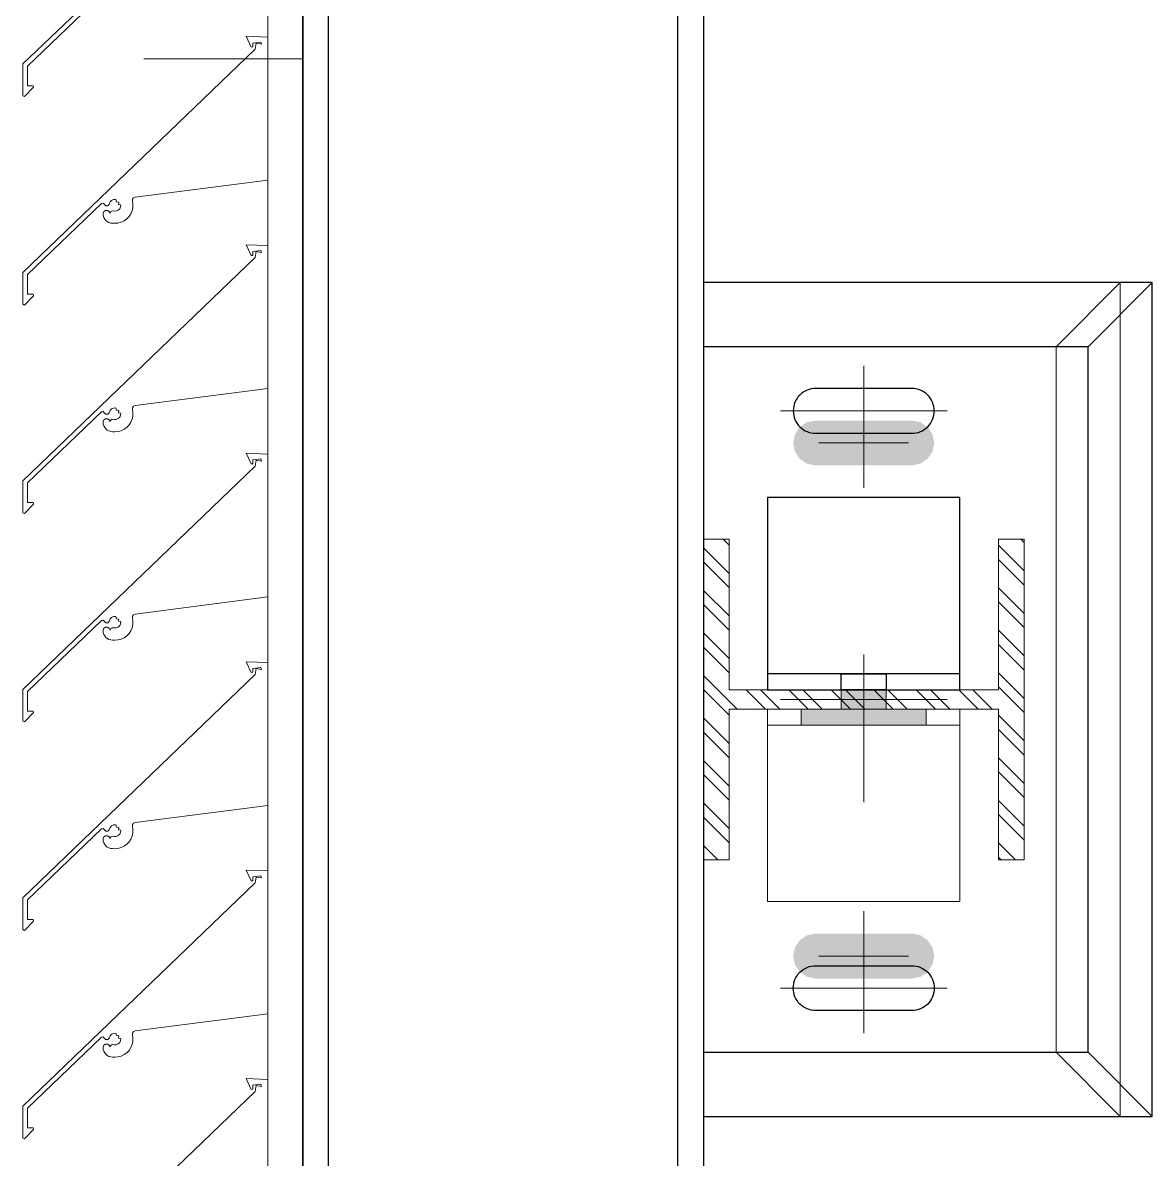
# Model space of a CAD drawing. Header units: millimetres. Extents: x -220592 to 404889, y -217665 to 38245.
# Drawn here: x 27678.1 to 28030.5, y -35809.1 to -35454.7 of the extents above; entities that cross this region are included whole.
import ezdxf

# ---------------------------------------------------------------- set-up
doc = ezdxf.new("R2010")
doc.units = ezdxf.units.MM
doc.set_wipeout_variables(frame=1)
doc.linetypes.add('XKITLINE00', pattern=[0])
doc.linetypes.add('XKITLINE02', pattern=[4, 2, -2])
for name, color, linetype in [('000 - 0_HIDE_OBJ_FRAMING_DEF_SUB_1', 7, 'Continuous'), ('000 - STRUCTURE_STEEL_ACCESORIES_HATCH_', 7, 'Continuous'), ('000 - STRUCTURE_STEEL_ACCESORIES_HIDDEN_', 7, 'Continuous'), ('000 - STRUCTURE_STEEL_ACCESORIES_MAIN_COLOR_1', 7, 'Continuous'), ('000 - STRUCTURE_STEEL_FRAMING_CUT_COLOR_4', 7, 'Continuous'), ('000 - STRUCTURE_STEEL_FRAMING_DEF_SUB', 7, 'Continuous'), ('000 - STRUCTURE_STEEL_FRAMING_HIDDEN_', 7, 'Continuous'), ('000 - STRUCTURE_STEEL_FRAMING_SUB_COLOR_1', 7, 'Continuous'), ('000 - STRUCTURE_STEEL_FRAMING_SUB_COLOR_2', 7, 'Continuous'), ('000 - STRUCTURE_STEEL_FRAMING_WIPEOUT_', 7, 'Continuous')]:
    doc.layers.add(name, color=color, linetype=linetype)
doc.layers.add('Part', color=7, linetype='Continuous', lineweight=0)

# ---------------------------------------------------------------- blocks, each defined once
blk = doc.blocks.new('*A14013')
at = {"layer": 'Part', "color": 7, "linetype": 'XKITLINE00', "lineweight": 0}
for p, q in [((-171.648652, 154.556249), (-171.648652, 167.756135)), ((-172.298652, 160.256131), (-172.298652, 160.460427)), ((-172.298652, 159.606131), (-172.298652, 159.810427)), ((-172.298652, 158.956131), (-172.298652, 159.160427)), ((-172.298652, 158.306131), (-172.298652, 158.510427)), ((-172.298652, 157.656131), (-172.298652, 157.860427)), ((-172.298652, 157.006131), (-172.298652, 157.210427))]:
    blk.add_line(p, q, dxfattribs=at)
blk = doc.blocks.new('*A14213')
at = {"layer": 'Part', "color": 7, "linetype": 'XKITLINE00', "lineweight": 0}
for p, q in [((-172.298462, 160.256123), (-172.366148, 160.258745)), ((-172.366148, 160.258745), (-172.350613, 160.225258)), ((-172.298455, 159.810453), (-172.298462, 160.256123)), ((-172.350613, 160.225258), (-172.34549, 160.22567)), ((-172.34549, 160.22567), (-172.345361, 160.237861)), ((-172.345361, 160.237861), (-172.320378, 160.241001)), ((-172.335358, 160.237332), (-172.338255, 160.218789)), ((-172.335358, 160.237332), (-172.318342, 160.234428)), ((-172.320378, 160.241001), (-172.318342, 160.234428)), ((-172.338255, 160.218789), (-173.063377, 159.522543)), ((-172.712461, 159.757423), (-172.298455, 159.810453)), ((-173.048341, 159.516176), (-172.817326, 159.737579)), ((-172.817326, 159.737579), (-172.812166, 159.738671)), ((-172.812166, 159.738671), (-172.808512, 159.734044)), ((-172.808512, 159.734044), (-172.804048, 159.73019)), ((-172.804048, 159.73019), (-172.798154, 159.730396)), ((-172.798154, 159.730396), (-172.793971, 159.734553)), ((-172.793971, 159.734553), (-172.790857, 159.742126)), ((-172.790857, 159.742126), (-172.78619, 159.746913)), ((-172.78619, 159.746913), (-172.780114, 159.749703)), ((-172.780114, 159.749703), (-172.773442, 159.750125)), ((-172.773442, 159.750125), (-172.77112, 159.742735)), ((-172.77112, 159.742735), (-172.763955, 159.741791)), ((-172.763955, 159.741791), (-172.765124, 159.734731)), ((-172.765124, 159.734731), (-172.757418, 159.733625)), ((-172.757988, 159.727141), (-172.76079, 159.721267)), ((-172.757418, 159.733625), (-172.757988, 159.727141)), ((-172.722024, 159.71479), (-172.719801, 159.724789)), ((-172.720912, 159.745159), (-172.720672, 159.750681)), ((-172.719426, 159.735025), (-172.720912, 159.745159)), ((-172.720672, 159.750681), (-172.717536, 159.755233)), ((-172.719801, 159.724789), (-172.719426, 159.735025)), ((-172.717536, 159.755233), (-172.712461, 159.757423)), ((-172.810019, 159.712761), (-172.812659, 159.707287)), ((-172.812659, 159.707287), (-172.812163, 159.699517)), ((-172.812163, 159.699517), (-172.810428, 159.694021)), ((-172.810428, 159.694021), (-172.807674, 159.688958)), ((-172.804875, 159.715998), (-172.810019, 159.712761)), ((-172.807674, 159.688958), (-172.804002, 159.684515)), ((-172.798797, 159.71601), (-172.804875, 159.715998)), ((-172.793641, 159.712792), (-172.798797, 159.71601)), ((-172.790699, 159.70732), (-172.793641, 159.712792)), ((-172.788669, 159.712301), (-172.790699, 159.70732)), ((-172.783858, 159.714708), (-172.788669, 159.712301)), ((-172.77794, 159.713803), (-172.783858, 159.714708)), ((-172.77144, 159.714147), (-172.77794, 159.713803)), ((-172.765472, 159.716745), (-172.77144, 159.714147)), ((-172.76079, 159.721267), (-172.765472, 159.716745)), ((-172.747074, 159.683445), (-172.738758, 159.689423)), ((-172.738758, 159.689423), (-172.731662, 159.69681)), ((-172.731662, 159.69681), (-172.726022, 159.70536)), ((-172.726022, 159.70536), (-172.722024, 159.71479)), ((-172.804002, 159.684515), (-172.799549, 159.680857)), ((-172.799549, 159.680857), (-172.794479, 159.678117)), ((-172.794479, 159.678117), (-172.788978, 159.676398)), ((-172.788978, 159.676398), (-172.78325, 159.675762)), ((-172.78325, 159.675762), (-172.776451, 159.675664)), ((-172.776451, 159.675664), (-172.766238, 159.676449)), ((-172.766238, 159.676449), (-172.756337, 159.679072)), ((-172.756337, 159.679072), (-172.747074, 159.683445)), ((-173.063377, 159.522543), (-173.062824, 159.423392)), ((-173.047999, 159.45483), (-173.048341, 159.516176)), ((-173.058143, 159.420923), (-173.029494, 159.449812)), ((-173.030579, 159.454733), (-173.047999, 159.45483)), ((-173.029494, 159.449812), (-173.030579, 159.454733)), ((-173.062824, 159.423392), (-173.058143, 159.420923))]:
    blk.add_line(p, q, dxfattribs=at)
blk = doc.blocks.new('*A14214')
at = {"layer": 'Part', "color": 7, "linetype": 'XKITLINE00', "lineweight": 0}
for p, q in [((-172.298462, 160.906123), (-172.366148, 160.908745)), ((-172.366148, 160.908745), (-172.350613, 160.875258)), ((-172.298455, 160.460453), (-172.298462, 160.906123)), ((-172.338255, 160.868789), (-173.063377, 160.172543)), ((-172.350613, 160.875258), (-172.34549, 160.87567)), ((-172.34549, 160.87567), (-172.345361, 160.887861)), ((-172.345361, 160.887861), (-172.320378, 160.891001)), ((-172.335358, 160.887332), (-172.338255, 160.868789)), ((-172.335358, 160.887332), (-172.318342, 160.884428)), ((-172.320378, 160.891001), (-172.318342, 160.884428)), ((-172.712461, 160.407423), (-172.298455, 160.460453)), ((-172.790857, 160.392126), (-172.78619, 160.396913)), ((-172.78619, 160.396913), (-172.780114, 160.399703)), ((-172.780114, 160.399703), (-172.773442, 160.400125)), ((-172.773442, 160.400125), (-172.77112, 160.392735)), ((-172.720912, 160.395159), (-172.720672, 160.400681)), ((-172.720672, 160.400681), (-172.717536, 160.405233)), ((-172.717536, 160.405233), (-172.712461, 160.407423)), ((-173.048341, 160.166176), (-172.817326, 160.387579)), ((-172.817326, 160.387579), (-172.812166, 160.388671)), ((-172.810019, 160.362761), (-172.812659, 160.357287)), ((-172.812166, 160.388671), (-172.808512, 160.384044)), ((-172.804875, 160.365998), (-172.810019, 160.362761)), ((-172.808512, 160.384044), (-172.804048, 160.38019)), ((-172.798797, 160.36601), (-172.804875, 160.365998)), ((-172.804048, 160.38019), (-172.798154, 160.380396)), ((-172.793641, 160.362792), (-172.798797, 160.36601)), ((-172.798154, 160.380396), (-172.793971, 160.384553)), ((-172.793971, 160.384553), (-172.790857, 160.392126)), ((-172.790699, 160.35732), (-172.793641, 160.362792)), ((-172.788669, 160.362301), (-172.790699, 160.35732)), ((-172.783858, 160.364708), (-172.788669, 160.362301)), ((-172.77794, 160.363803), (-172.783858, 160.364708)), ((-172.77144, 160.364147), (-172.77794, 160.363803)), ((-172.765472, 160.366745), (-172.77144, 160.364147)), ((-172.77112, 160.392735), (-172.763955, 160.391791)), ((-172.76079, 160.371267), (-172.765472, 160.366745)), ((-172.763955, 160.391791), (-172.765124, 160.384731)), ((-172.765124, 160.384731), (-172.757418, 160.383625)), ((-172.757988, 160.377141), (-172.76079, 160.371267)), ((-172.757418, 160.383625), (-172.757988, 160.377141)), ((-172.726022, 160.35536), (-172.722024, 160.36479)), ((-172.722024, 160.36479), (-172.719801, 160.374789)), ((-172.719426, 160.385025), (-172.720912, 160.395159)), ((-172.719801, 160.374789), (-172.719426, 160.385025)), ((-172.812659, 160.357287), (-172.812163, 160.349517)), ((-172.812163, 160.349517), (-172.810428, 160.344021)), ((-172.810428, 160.344021), (-172.807674, 160.338958)), ((-172.807674, 160.338958), (-172.804002, 160.334515)), ((-172.804002, 160.334515), (-172.799549, 160.330857)), ((-172.799549, 160.330857), (-172.794479, 160.328117)), ((-172.794479, 160.328117), (-172.788978, 160.326398)), ((-172.788978, 160.326398), (-172.78325, 160.325762)), ((-172.78325, 160.325762), (-172.776451, 160.325664)), ((-172.776451, 160.325664), (-172.766238, 160.326449)), ((-172.766238, 160.326449), (-172.756337, 160.329072)), ((-172.756337, 160.329072), (-172.747074, 160.333445)), ((-172.747074, 160.333445), (-172.738758, 160.339423)), ((-172.738758, 160.339423), (-172.731662, 160.34681)), ((-172.731662, 160.34681), (-172.726022, 160.35536)), ((-173.063377, 160.172543), (-173.062824, 160.073392)), ((-173.047999, 160.10483), (-173.048341, 160.166176)), ((-173.058143, 160.070923), (-173.029494, 160.099812)), ((-173.030579, 160.104733), (-173.047999, 160.10483)), ((-173.029494, 160.099812), (-173.030579, 160.104733)), ((-173.062824, 160.073392), (-173.058143, 160.070923))]:
    blk.add_line(p, q, dxfattribs=at)
blk = doc.blocks.new('*A14276')
at = {"layer": 'Part', "color": 7, "linetype": 'XKITLINE00', "lineweight": 0}
for p, q in [((-172.298462, 157.006123), (-172.366148, 157.008745)), ((-172.366148, 157.008745), (-172.350613, 156.975258)), ((-172.298455, 156.560453), (-172.298462, 157.006123)), ((-172.338255, 156.968789), (-173.063377, 156.272543)), ((-172.350613, 156.975258), (-172.34549, 156.97567)), ((-172.34549, 156.97567), (-172.345361, 156.987861)), ((-172.345361, 156.987861), (-172.320378, 156.991001)), ((-172.335358, 156.987332), (-172.338255, 156.968789)), ((-172.335358, 156.987332), (-172.318342, 156.984428)), ((-172.320378, 156.991001), (-172.318342, 156.984428)), ((-172.712461, 156.507423), (-172.298455, 156.560453)), ((-172.78619, 156.496913), (-172.780114, 156.499703)), ((-172.780114, 156.499703), (-172.773442, 156.500125)), ((-172.773442, 156.500125), (-172.77112, 156.492735)), ((-172.720912, 156.495159), (-172.720672, 156.500681)), ((-172.720672, 156.500681), (-172.717536, 156.505233)), ((-172.717536, 156.505233), (-172.712461, 156.507423)), ((-173.048341, 156.266176), (-172.817326, 156.487579)), ((-172.817326, 156.487579), (-172.812166, 156.488671)), ((-172.812166, 156.488671), (-172.808512, 156.484044)), ((-172.804875, 156.465998), (-172.810019, 156.462761)), ((-172.808512, 156.484044), (-172.804048, 156.48019)), ((-172.798797, 156.46601), (-172.804875, 156.465998)), ((-172.804048, 156.48019), (-172.798154, 156.480396)), ((-172.793641, 156.462792), (-172.798797, 156.46601)), ((-172.798154, 156.480396), (-172.793971, 156.484553)), ((-172.793971, 156.484553), (-172.790857, 156.492126)), ((-172.790857, 156.492126), (-172.78619, 156.496913)), ((-172.783858, 156.464708), (-172.788669, 156.462301)), ((-172.77794, 156.463803), (-172.783858, 156.464708)), ((-172.77144, 156.464147), (-172.77794, 156.463803)), ((-172.765472, 156.466745), (-172.77144, 156.464147)), ((-172.77112, 156.492735), (-172.763955, 156.491791)), ((-172.76079, 156.471267), (-172.765472, 156.466745)), ((-172.763955, 156.491791), (-172.765124, 156.484731)), ((-172.765124, 156.484731), (-172.757418, 156.483625)), ((-172.757988, 156.477141), (-172.76079, 156.471267)), ((-172.757418, 156.483625), (-172.757988, 156.477141)), ((-172.726022, 156.45536), (-172.722024, 156.46479)), ((-172.722024, 156.46479), (-172.719801, 156.474789)), ((-172.719426, 156.485025), (-172.720912, 156.495159)), ((-172.719801, 156.474789), (-172.719426, 156.485025)), ((-172.810019, 156.462761), (-172.812659, 156.457287)), ((-172.812659, 156.457287), (-172.812163, 156.449517)), ((-172.812163, 156.449517), (-172.810428, 156.444021)), ((-172.810428, 156.444021), (-172.807674, 156.438958)), ((-172.807674, 156.438958), (-172.804002, 156.434515)), ((-172.804002, 156.434515), (-172.799549, 156.430857)), ((-172.799549, 156.430857), (-172.794479, 156.428117)), ((-172.794479, 156.428117), (-172.788978, 156.426398)), ((-172.790699, 156.45732), (-172.793641, 156.462792)), ((-172.788669, 156.462301), (-172.790699, 156.45732)), ((-172.766238, 156.426449), (-172.756337, 156.429072)), ((-172.756337, 156.429072), (-172.747074, 156.433445)), ((-172.747074, 156.433445), (-172.738758, 156.439423)), ((-172.738758, 156.439423), (-172.731662, 156.44681)), ((-172.731662, 156.44681), (-172.726022, 156.45536)), ((-172.788978, 156.426398), (-172.78325, 156.425762)), ((-172.78325, 156.425762), (-172.776451, 156.425664)), ((-172.776451, 156.425664), (-172.766238, 156.426449)), ((-173.063377, 156.272543), (-173.062824, 156.173392)), ((-173.047999, 156.20483), (-173.048341, 156.266176)), ((-173.058143, 156.170923), (-173.029494, 156.199812)), ((-173.030579, 156.204733), (-173.047999, 156.20483)), ((-173.029494, 156.199812), (-173.030579, 156.204733)), ((-173.062824, 156.173392), (-173.058143, 156.170923))]:
    blk.add_line(p, q, dxfattribs=at)
blk = doc.blocks.new('*A14279')
at = {"layer": 'Part', "color": 7, "linetype": 'XKITLINE00', "lineweight": 0}
for p, q in [((-172.298462, 157.656123), (-172.366148, 157.658745)), ((-172.366148, 157.658745), (-172.350613, 157.625258)), ((-172.34549, 157.62567), (-172.345361, 157.637861)), ((-172.345361, 157.637861), (-172.320378, 157.641001)), ((-172.335358, 157.637332), (-172.338255, 157.618789)), ((-172.335358, 157.637332), (-172.318342, 157.634428)), ((-172.320378, 157.641001), (-172.318342, 157.634428)), ((-172.298455, 157.210453), (-172.298462, 157.656123)), ((-172.338255, 157.618789), (-173.063377, 156.922543)), ((-172.350613, 157.625258), (-172.34549, 157.62567)), ((-172.712461, 157.157423), (-172.298455, 157.210453)), ((-173.048341, 156.916176), (-172.817326, 157.137579)), ((-172.817326, 157.137579), (-172.812166, 157.138671)), ((-172.812166, 157.138671), (-172.808512, 157.134044)), ((-172.793971, 157.134553), (-172.790857, 157.142126)), ((-172.790857, 157.142126), (-172.78619, 157.146913)), ((-172.78619, 157.146913), (-172.780114, 157.149703)), ((-172.780114, 157.149703), (-172.773442, 157.150125)), ((-172.773442, 157.150125), (-172.77112, 157.142735)), ((-172.77112, 157.142735), (-172.763955, 157.141791)), ((-172.763955, 157.141791), (-172.765124, 157.134731)), ((-172.720912, 157.145159), (-172.720672, 157.150681)), ((-172.719426, 157.135025), (-172.720912, 157.145159)), ((-172.720672, 157.150681), (-172.717536, 157.155233)), ((-172.717536, 157.155233), (-172.712461, 157.157423)), ((-172.810019, 157.112761), (-172.812659, 157.107287)), ((-172.812659, 157.107287), (-172.812163, 157.099517)), ((-172.804875, 157.115998), (-172.810019, 157.112761)), ((-172.808512, 157.134044), (-172.804048, 157.13019)), ((-172.798797, 157.11601), (-172.804875, 157.115998)), ((-172.804048, 157.13019), (-172.798154, 157.130396)), ((-172.793641, 157.112792), (-172.798797, 157.11601)), ((-172.798154, 157.130396), (-172.793971, 157.134553)), ((-172.790699, 157.10732), (-172.793641, 157.112792)), ((-172.788669, 157.112301), (-172.790699, 157.10732)), ((-172.783858, 157.114708), (-172.788669, 157.112301)), ((-172.77794, 157.113803), (-172.783858, 157.114708)), ((-172.77144, 157.114147), (-172.77794, 157.113803)), ((-172.765472, 157.116745), (-172.77144, 157.114147)), ((-172.76079, 157.121267), (-172.765472, 157.116745)), ((-172.765124, 157.134731), (-172.757418, 157.133625)), ((-172.757988, 157.127141), (-172.76079, 157.121267)), ((-172.757418, 157.133625), (-172.757988, 157.127141)), ((-172.731662, 157.09681), (-172.726022, 157.10536)), ((-172.726022, 157.10536), (-172.722024, 157.11479)), ((-172.722024, 157.11479), (-172.719801, 157.124789)), ((-172.719801, 157.124789), (-172.719426, 157.135025)), ((-172.812163, 157.099517), (-172.810428, 157.094021)), ((-172.810428, 157.094021), (-172.807674, 157.088958)), ((-172.807674, 157.088958), (-172.804002, 157.084515)), ((-172.804002, 157.084515), (-172.799549, 157.080857)), ((-172.799549, 157.080857), (-172.794479, 157.078117)), ((-172.794479, 157.078117), (-172.788978, 157.076398)), ((-172.788978, 157.076398), (-172.78325, 157.075762)), ((-172.78325, 157.075762), (-172.776451, 157.075664)), ((-172.776451, 157.075664), (-172.766238, 157.076449)), ((-172.766238, 157.076449), (-172.756337, 157.079072)), ((-172.756337, 157.079072), (-172.747074, 157.083445)), ((-172.747074, 157.083445), (-172.738758, 157.089423)), ((-172.738758, 157.089423), (-172.731662, 157.09681)), ((-173.063377, 156.922543), (-173.062824, 156.823392)), ((-173.047999, 156.85483), (-173.048341, 156.916176)), ((-173.030579, 156.854733), (-173.047999, 156.85483)), ((-173.029494, 156.849812), (-173.030579, 156.854733)), ((-173.062824, 156.823392), (-173.058143, 156.820923)), ((-173.058143, 156.820923), (-173.029494, 156.849812))]:
    blk.add_line(p, q, dxfattribs=at)
blk = doc.blocks.new('*A14280')
at = {"layer": 'Part', "color": 7, "linetype": 'XKITLINE00', "lineweight": 0}
for p, q in [((-172.298462, 158.306123), (-172.366148, 158.308745)), ((-172.366148, 158.308745), (-172.350613, 158.275258)), ((-172.298455, 157.860453), (-172.298462, 158.306123)), ((-172.350613, 158.275258), (-172.34549, 158.27567)), ((-172.34549, 158.27567), (-172.345361, 158.287861)), ((-172.345361, 158.287861), (-172.320378, 158.291001)), ((-172.335358, 158.287332), (-172.338255, 158.268789)), ((-172.335358, 158.287332), (-172.318342, 158.284428)), ((-172.320378, 158.291001), (-172.318342, 158.284428)), ((-172.338255, 158.268789), (-173.063377, 157.572543)), ((-172.712461, 157.807423), (-172.298455, 157.860453)), ((-173.048341, 157.566176), (-172.817326, 157.787579)), ((-172.817326, 157.787579), (-172.812166, 157.788671)), ((-172.812166, 157.788671), (-172.808512, 157.784044)), ((-172.808512, 157.784044), (-172.804048, 157.78019)), ((-172.804048, 157.78019), (-172.798154, 157.780396)), ((-172.798154, 157.780396), (-172.793971, 157.784553)), ((-172.793971, 157.784553), (-172.790857, 157.792126)), ((-172.790857, 157.792126), (-172.78619, 157.796913)), ((-172.78619, 157.796913), (-172.780114, 157.799703)), ((-172.780114, 157.799703), (-172.773442, 157.800125)), ((-172.773442, 157.800125), (-172.77112, 157.792735)), ((-172.77112, 157.792735), (-172.763955, 157.791791)), ((-172.763955, 157.791791), (-172.765124, 157.784731)), ((-172.765124, 157.784731), (-172.757418, 157.783625)), ((-172.757988, 157.777141), (-172.76079, 157.771267)), ((-172.757418, 157.783625), (-172.757988, 157.777141)), ((-172.722024, 157.76479), (-172.719801, 157.774789)), ((-172.720912, 157.795159), (-172.720672, 157.800681)), ((-172.719426, 157.785025), (-172.720912, 157.795159)), ((-172.720672, 157.800681), (-172.717536, 157.805233)), ((-172.719801, 157.774789), (-172.719426, 157.785025)), ((-172.717536, 157.805233), (-172.712461, 157.807423)), ((-172.810019, 157.762761), (-172.812659, 157.757287)), ((-172.812659, 157.757287), (-172.812163, 157.749517)), ((-172.812163, 157.749517), (-172.810428, 157.744021)), ((-172.810428, 157.744021), (-172.807674, 157.738958)), ((-172.804875, 157.765998), (-172.810019, 157.762761)), ((-172.807674, 157.738958), (-172.804002, 157.734515)), ((-172.798797, 157.76601), (-172.804875, 157.765998)), ((-172.793641, 157.762792), (-172.798797, 157.76601)), ((-172.790699, 157.75732), (-172.793641, 157.762792)), ((-172.788669, 157.762301), (-172.790699, 157.75732)), ((-172.783858, 157.764708), (-172.788669, 157.762301)), ((-172.77794, 157.763803), (-172.783858, 157.764708)), ((-172.77144, 157.764147), (-172.77794, 157.763803)), ((-172.765472, 157.766745), (-172.77144, 157.764147)), ((-172.76079, 157.771267), (-172.765472, 157.766745)), ((-172.747074, 157.733445), (-172.738758, 157.739423)), ((-172.738758, 157.739423), (-172.731662, 157.74681)), ((-172.731662, 157.74681), (-172.726022, 157.75536)), ((-172.726022, 157.75536), (-172.722024, 157.76479)), ((-172.804002, 157.734515), (-172.799549, 157.730857)), ((-172.799549, 157.730857), (-172.794479, 157.728117)), ((-172.794479, 157.728117), (-172.788978, 157.726398)), ((-172.788978, 157.726398), (-172.78325, 157.725762)), ((-172.78325, 157.725762), (-172.776451, 157.725664)), ((-172.776451, 157.725664), (-172.766238, 157.726449)), ((-172.766238, 157.726449), (-172.756337, 157.729072)), ((-172.756337, 157.729072), (-172.747074, 157.733445)), ((-173.063377, 157.572543), (-173.062824, 157.473392)), ((-173.047999, 157.50483), (-173.048341, 157.566176)), ((-173.058143, 157.470923), (-173.029494, 157.499812)), ((-173.030579, 157.504733), (-173.047999, 157.50483)), ((-173.029494, 157.499812), (-173.030579, 157.504733)), ((-173.062824, 157.473392), (-173.058143, 157.470923))]:
    blk.add_line(p, q, dxfattribs=at)
blk = doc.blocks.new('*A14281')
at = {"layer": 'Part', "color": 7, "linetype": 'XKITLINE00', "lineweight": 0}
for p, q in [((-172.298462, 158.956123), (-172.366148, 158.958745)), ((-172.366148, 158.958745), (-172.350613, 158.925258)), ((-172.298455, 158.510453), (-172.298462, 158.956123)), ((-172.338255, 158.918789), (-173.063377, 158.222543)), ((-172.350613, 158.925258), (-172.34549, 158.92567)), ((-172.34549, 158.92567), (-172.345361, 158.937861)), ((-172.345361, 158.937861), (-172.320378, 158.941001)), ((-172.335358, 158.937332), (-172.338255, 158.918789)), ((-172.335358, 158.937332), (-172.318342, 158.934428)), ((-172.320378, 158.941001), (-172.318342, 158.934428)), ((-172.712461, 158.457423), (-172.298455, 158.510453)), ((-172.78619, 158.446913), (-172.780114, 158.449703)), ((-172.780114, 158.449703), (-172.773442, 158.450125)), ((-172.773442, 158.450125), (-172.77112, 158.442735)), ((-172.720912, 158.445159), (-172.720672, 158.450681)), ((-172.720672, 158.450681), (-172.717536, 158.455233)), ((-172.717536, 158.455233), (-172.712461, 158.457423)), ((-173.048341, 158.216176), (-172.817326, 158.437579)), ((-172.817326, 158.437579), (-172.812166, 158.438671)), ((-172.810019, 158.412761), (-172.812659, 158.407287)), ((-172.812166, 158.438671), (-172.808512, 158.434044)), ((-172.804875, 158.415998), (-172.810019, 158.412761)), ((-172.808512, 158.434044), (-172.804048, 158.43019)), ((-172.798797, 158.41601), (-172.804875, 158.415998)), ((-172.804048, 158.43019), (-172.798154, 158.430396)), ((-172.793641, 158.412792), (-172.798797, 158.41601)), ((-172.798154, 158.430396), (-172.793971, 158.434553)), ((-172.793971, 158.434553), (-172.790857, 158.442126)), ((-172.790699, 158.40732), (-172.793641, 158.412792)), ((-172.790857, 158.442126), (-172.78619, 158.446913)), ((-172.788669, 158.412301), (-172.790699, 158.40732)), ((-172.783858, 158.414708), (-172.788669, 158.412301)), ((-172.77794, 158.413803), (-172.783858, 158.414708)), ((-172.77144, 158.414147), (-172.77794, 158.413803)), ((-172.765472, 158.416745), (-172.77144, 158.414147)), ((-172.77112, 158.442735), (-172.763955, 158.441791)), ((-172.76079, 158.421267), (-172.765472, 158.416745)), ((-172.763955, 158.441791), (-172.765124, 158.434731)), ((-172.765124, 158.434731), (-172.757418, 158.433625)), ((-172.757988, 158.427141), (-172.76079, 158.421267)), ((-172.757418, 158.433625), (-172.757988, 158.427141)), ((-172.726022, 158.40536), (-172.722024, 158.41479)), ((-172.722024, 158.41479), (-172.719801, 158.424789)), ((-172.719426, 158.435025), (-172.720912, 158.445159)), ((-172.719801, 158.424789), (-172.719426, 158.435025)), ((-172.812659, 158.407287), (-172.812163, 158.399517)), ((-172.812163, 158.399517), (-172.810428, 158.394021)), ((-172.810428, 158.394021), (-172.807674, 158.388958)), ((-172.807674, 158.388958), (-172.804002, 158.384515)), ((-172.804002, 158.384515), (-172.799549, 158.380857)), ((-172.799549, 158.380857), (-172.794479, 158.378117)), ((-172.794479, 158.378117), (-172.788978, 158.376398)), ((-172.766238, 158.376449), (-172.756337, 158.379072)), ((-172.756337, 158.379072), (-172.747074, 158.383445)), ((-172.747074, 158.383445), (-172.738758, 158.389423)), ((-172.738758, 158.389423), (-172.731662, 158.39681)), ((-172.731662, 158.39681), (-172.726022, 158.40536)), ((-172.788978, 158.376398), (-172.78325, 158.375762)), ((-172.78325, 158.375762), (-172.776451, 158.375664)), ((-172.776451, 158.375664), (-172.766238, 158.376449)), ((-173.063377, 158.222543), (-173.062824, 158.123392)), ((-173.047999, 158.15483), (-173.048341, 158.216176)), ((-173.058143, 158.120923), (-173.029494, 158.149812)), ((-173.030579, 158.154733), (-173.047999, 158.15483)), ((-173.029494, 158.149812), (-173.030579, 158.154733)), ((-173.062824, 158.123392), (-173.058143, 158.120923))]:
    blk.add_line(p, q, dxfattribs=at)
blk = doc.blocks.new('*A14282')
at = {"layer": 'Part', "color": 7, "linetype": 'XKITLINE00', "lineweight": 0}
for p, q in [((-172.298462, 159.606123), (-172.366148, 159.608745)), ((-172.366148, 159.608745), (-172.350613, 159.575258)), ((-172.34549, 159.57567), (-172.345361, 159.587861)), ((-172.345361, 159.587861), (-172.320378, 159.591001)), ((-172.335358, 159.587332), (-172.338255, 159.568789)), ((-172.335358, 159.587332), (-172.318342, 159.584428)), ((-172.320378, 159.591001), (-172.318342, 159.584428)), ((-172.298455, 159.160453), (-172.298462, 159.606123)), ((-172.338255, 159.568789), (-173.063377, 158.872543)), ((-172.350613, 159.575258), (-172.34549, 159.57567)), ((-172.712461, 159.107423), (-172.298455, 159.160453)), ((-173.048341, 158.866176), (-172.817326, 159.087579)), ((-172.817326, 159.087579), (-172.812166, 159.088671)), ((-172.812166, 159.088671), (-172.808512, 159.084044)), ((-172.793971, 159.084553), (-172.790857, 159.092126)), ((-172.790857, 159.092126), (-172.78619, 159.096913)), ((-172.78619, 159.096913), (-172.780114, 159.099703)), ((-172.780114, 159.099703), (-172.773442, 159.100125)), ((-172.773442, 159.100125), (-172.77112, 159.092735)), ((-172.77112, 159.092735), (-172.763955, 159.091791)), ((-172.763955, 159.091791), (-172.765124, 159.084731)), ((-172.720912, 159.095159), (-172.720672, 159.100681)), ((-172.719426, 159.085025), (-172.720912, 159.095159)), ((-172.720672, 159.100681), (-172.717536, 159.105233)), ((-172.717536, 159.105233), (-172.712461, 159.107423)), ((-172.810019, 159.062761), (-172.812659, 159.057287)), ((-172.812659, 159.057287), (-172.812163, 159.049517)), ((-172.804875, 159.065998), (-172.810019, 159.062761)), ((-172.808512, 159.084044), (-172.804048, 159.08019)), ((-172.798797, 159.06601), (-172.804875, 159.065998)), ((-172.804048, 159.08019), (-172.798154, 159.080396)), ((-172.793641, 159.062792), (-172.798797, 159.06601)), ((-172.798154, 159.080396), (-172.793971, 159.084553)), ((-172.790699, 159.05732), (-172.793641, 159.062792)), ((-172.788669, 159.062301), (-172.790699, 159.05732)), ((-172.783858, 159.064708), (-172.788669, 159.062301)), ((-172.77794, 159.063803), (-172.783858, 159.064708)), ((-172.77144, 159.064147), (-172.77794, 159.063803)), ((-172.765472, 159.066745), (-172.77144, 159.064147)), ((-172.76079, 159.071267), (-172.765472, 159.066745)), ((-172.765124, 159.084731), (-172.757418, 159.083625)), ((-172.757988, 159.077141), (-172.76079, 159.071267)), ((-172.757418, 159.083625), (-172.757988, 159.077141)), ((-172.731662, 159.04681), (-172.726022, 159.05536)), ((-172.726022, 159.05536), (-172.722024, 159.06479)), ((-172.722024, 159.06479), (-172.719801, 159.074789)), ((-172.719801, 159.074789), (-172.719426, 159.085025)), ((-172.812163, 159.049517), (-172.810428, 159.044021)), ((-172.810428, 159.044021), (-172.807674, 159.038958)), ((-172.807674, 159.038958), (-172.804002, 159.034515)), ((-172.804002, 159.034515), (-172.799549, 159.030857)), ((-172.799549, 159.030857), (-172.794479, 159.028117)), ((-172.794479, 159.028117), (-172.788978, 159.026398)), ((-172.788978, 159.026398), (-172.78325, 159.025762)), ((-172.78325, 159.025762), (-172.776451, 159.025664)), ((-172.776451, 159.025664), (-172.766238, 159.026449)), ((-172.766238, 159.026449), (-172.756337, 159.029072)), ((-172.756337, 159.029072), (-172.747074, 159.033445)), ((-172.747074, 159.033445), (-172.738758, 159.039423)), ((-172.738758, 159.039423), (-172.731662, 159.04681)), ((-173.063377, 158.872543), (-173.062824, 158.773392)), ((-173.047999, 158.80483), (-173.048341, 158.866176)), ((-173.030579, 158.804733), (-173.047999, 158.80483)), ((-173.029494, 158.799812), (-173.030579, 158.804733)), ((-173.062824, 158.773392), (-173.058143, 158.770923)), ((-173.058143, 158.770923), (-173.029494, 158.799812))]:
    blk.add_line(p, q, dxfattribs=at)
blk = doc.blocks.new('*A14023')
at = {"layer": '000 - 0_HIDE_OBJ_FRAMING_DEF_SUB_1', "color": 7, "linetype": 'XKITLINE00', "lineweight": 0}
for p, q in [((-168.803485, 159.290805), (-169.903485, 159.290805)), ((-168.803485, 157.090805), (-168.803485, 159.290805)), ((-169.903485, 157.090805), (-168.803485, 157.090805))]:
    blk.add_line(p, q, dxfattribs=at)
blk = doc.blocks.new('*A14024')
at = {"layer": '000 - 0_HIDE_OBJ_FRAMING_DEF_SUB_1', "color": 7, "linetype": 'XKITLINE00', "lineweight": 0}
for p, q in [((-168.603485, 159.490805), (-169.903485, 159.490805)), ((-168.803485, 159.290805), (-168.603485, 159.490805)), ((-168.603485, 159.490805), (-168.603485, 156.890805)), ((-168.803485, 157.090805), (-168.603485, 156.890805)), ((-168.603485, 156.890805), (-169.903485, 156.890805))]:
    blk.add_line(p, q, dxfattribs=at)
blk = doc.blocks.new('*A14025')
at = {"layer": '000 - 0_HIDE_OBJ_FRAMING_DEF_SUB_1', "color": 7, "linetype": 'XKITLINE00', "lineweight": 0}
for p, q in [((-169.703485, 158.160805), (-169.703485, 157.560805)), ((-169.103485, 158.160805), (-169.103485, 157.560805)), ((-169.703485, 158.110805), (-169.103485, 158.110805)), ((-169.703485, 157.560805), (-169.103485, 157.560805))]:
    blk.add_line(p, q, dxfattribs=at)
blk = doc.blocks.new('*A14026')
at = {"layer": '000 - 0_HIDE_OBJ_FRAMING_DEF_SUB_1'}
for points in [[(-169.3335, 158.2208), (-169.3335, 158.1608), (-169.4735, 158.1608), (-169.4735, 158.2208)], [(-169.2085, 158.1608), (-169.2085, 158.1108), (-169.5985, 158.1108), (-169.5985, 158.1608)]]:
    blk.add_hatch(color=7, dxfattribs=at).paths.add_polyline_path(points, flags=17)
at = {"layer": '000 - 0_HIDE_OBJ_FRAMING_DEF_SUB_1', "color": 7, "linetype": 'XKITLINE00', "lineweight": 0}
for p, q in [((-169.4035, 158.3), (-169.4035, 157.8708)), ((-169.4735, 158.2208), (-169.4735, 158.1608)), ((-169.3335, 158.2208), (-169.3335, 158.1608)), ((-169.5985, 158.1608), (-169.5985, 158.1108)), ((-169.2085, 158.1608), (-169.2085, 158.1108))]:
    blk.add_line(p, q, dxfattribs=at)
blk = doc.blocks.new('*A14027')
at = {"layer": '000 - 0_HIDE_OBJ_FRAMING_DEF_SUB_1'}
for points in [[(-169.6182, 158.964), (-169.6235, 158.9908), (-169.6182, 159.0176), (-169.603, 159.0403), (-169.5803, 159.0555), (-169.5535, 159.0608), (-169.2535, 159.0608), (-169.2267, 159.0555), (-169.204, 159.0403), (-169.1888, 159.0176), (-169.1835, 158.9908), (-169.1888, 158.964), (-169.204, 158.9413), (-169.2267, 158.9261), (-169.2535, 158.9208), (-169.5535, 158.9208), (-169.5803, 158.9261), (-169.603, 158.9413)], [(-169.6182, 157.364), (-169.6235, 157.3908), (-169.6182, 157.4176), (-169.603, 157.4403), (-169.5803, 157.4555), (-169.5535, 157.4608), (-169.2535, 157.4608), (-169.2267, 157.4555), (-169.204, 157.4403), (-169.1888, 157.4176), (-169.1835, 157.3908), (-169.1888, 157.364), (-169.204, 157.3413), (-169.2267, 157.3261), (-169.2535, 157.3208), (-169.5535, 157.3208), (-169.5803, 157.3261), (-169.603, 157.3413)]]:
    blk.add_hatch(color=7, dxfattribs=at).paths.add_polyline_path(points, flags=17)
at = {"layer": '000 - 0_HIDE_OBJ_FRAMING_DEF_SUB_1', "color": 7, "linetype": 'XKITLINE00', "lineweight": 0}
for p, q in [((-169.4035, 158.8508), (-169.4035, 159.1308)), ((-169.2635, 158.9908), (-169.5435, 158.9908)), ((-169.4035, 157.2508), (-169.4035, 157.5308)), ((-169.2635, 157.3908), (-169.5435, 157.3908))]:
    blk.add_line(p, q, dxfattribs=at)
blk = doc.blocks.new('*A14028')
at = {"layer": '000 - 0_HIDE_OBJ_FRAMING_DEF_SUB_1'}
for points in [[(-170.5103, 158.4211), (-170.5171, 158.4221), (-170.5238, 158.4238), (-170.5303, 158.4261), (-170.5365, 158.4291), (-170.5424, 158.4326), (-170.5479, 158.4367), (-170.553, 158.4413), (-170.5576, 158.4464), (-170.5617, 158.4519), (-170.5652, 158.4578), (-170.5682, 158.464), (-170.5705, 158.4705), (-170.5721, 158.4771), (-170.5731, 158.4839), (-170.5735, 158.4908), (-170.5731, 158.4977), (-170.5721, 158.5045), (-170.5705, 158.5111), (-170.5682, 158.5176), (-170.5652, 158.5238), (-170.5617, 158.5297), (-170.5576, 158.5352), (-170.553, 158.5403), (-170.5479, 158.5449), (-170.5424, 158.549), (-170.5365, 158.5525), (-170.5303, 158.5555), (-170.5238, 158.5578), (-170.5171, 158.5595), (-170.5103, 158.5605), (-170.5035, 158.5608), (-170.4966, 158.5605), (-170.4898, 158.5595), (-170.4832, 158.5578), (-170.4767, 158.5555), (-170.4705, 158.5525), (-170.4646, 158.549), (-170.4591, 158.5449), (-170.454, 158.5403), (-170.4494, 158.5352), (-170.4453, 158.5297), (-170.4418, 158.5238), (-170.4388, 158.5176), (-170.4365, 158.5111), (-170.4348, 158.5045), (-170.4338, 158.4977), (-170.4335, 158.4908), (-170.4338, 158.4839), (-170.4348, 158.4771), (-170.4365, 158.4705), (-170.4388, 158.464), (-170.4418, 158.4578), (-170.4453, 158.4519), (-170.4494, 158.4464), (-170.454, 158.4413), (-170.4591, 158.4367), (-170.4646, 158.4326), (-170.4705, 158.4291), (-170.4767, 158.4261), (-170.4832, 158.4238), (-170.4898, 158.4221), (-170.4966, 158.4211), (-170.5035, 158.4208)], [(-170.5103, 157.8211), (-170.5171, 157.8221), (-170.5238, 157.8238), (-170.5303, 157.8261), (-170.5365, 157.8291), (-170.5424, 157.8326), (-170.5479, 157.8367), (-170.553, 157.8413), (-170.5576, 157.8464), (-170.5617, 157.8519), (-170.5652, 157.8578), (-170.5682, 157.864), (-170.5705, 157.8705), (-170.5721, 157.8771), (-170.5731, 157.8839), (-170.5735, 157.8908), (-170.5731, 157.8977), (-170.5721, 157.9045), (-170.5705, 157.9111), (-170.5682, 157.9176), (-170.5652, 157.9238), (-170.5617, 157.9297), (-170.5576, 157.9352), (-170.553, 157.9403), (-170.5479, 157.9449), (-170.5424, 157.949), (-170.5365, 157.9525), (-170.5303, 157.9555), (-170.5238, 157.9578), (-170.5171, 157.9595), (-170.5103, 157.9605), (-170.5035, 157.9608), (-170.4966, 157.9605), (-170.4898, 157.9595), (-170.4832, 157.9578), (-170.4767, 157.9555), (-170.4705, 157.9525), (-170.4646, 157.949), (-170.4591, 157.9449), (-170.454, 157.9403), (-170.4494, 157.9352), (-170.4453, 157.9297), (-170.4418, 157.9238), (-170.4388, 157.9176), (-170.4365, 157.9111), (-170.4348, 157.9045), (-170.4338, 157.8977), (-170.4335, 157.8908), (-170.4338, 157.8839), (-170.4348, 157.8771), (-170.4365, 157.8705), (-170.4388, 157.864), (-170.4418, 157.8578), (-170.4453, 157.8519), (-170.4494, 157.8464), (-170.454, 157.8413), (-170.4591, 157.8367), (-170.4646, 157.8326), (-170.4705, 157.8291), (-170.4767, 157.8261), (-170.4832, 157.8238), (-170.4898, 157.8221), (-170.4966, 157.8211), (-170.5035, 157.8208)]]:
    blk.add_hatch(color=7, dxfattribs=at).paths.add_polyline_path(points, flags=17)
at = {"layer": '000 - 0_HIDE_OBJ_FRAMING_DEF_SUB_1', "color": 7, "linetype": 'XKITLINE00', "lineweight": 0}
for p, q in [((-170.5035, 158.3508), (-170.5035, 158.6308)), ((-170.3635, 158.4908), (-170.6435, 158.4908)), ((-170.5035, 157.7508), (-170.5035, 158.0308)), ((-170.3635, 157.8908), (-170.6435, 157.8908))]:
    blk.add_line(p, q, dxfattribs=at)
blk = doc.blocks.new('*A14048')
at = {"layer": '000 - 0_HIDE_OBJ_FRAMING_DEF_SUB_1', "color": 7, "linetype": 'XKITLINE00', "lineweight": 0}
for p, q in [((-169.823485, 158.690805), (-169.903485, 158.690805)), ((-169.903485, 158.690805), (-169.903485, 157.690805)), ((-169.823485, 158.220805), (-169.823485, 158.690805)), ((-168.903485, 158.690805), (-168.983485, 158.690805)), ((-168.983485, 158.690805), (-168.983485, 158.220805)), ((-168.903485, 157.690805), (-168.903485, 158.690805)), ((-168.983485, 158.220805), (-169.823485, 158.220805)), ((-169.823485, 157.690805), (-169.823485, 158.160805)), ((-169.823485, 158.160805), (-168.983485, 158.160805)), ((-168.983485, 158.160805), (-168.983485, 157.690805)), ((-169.903485, 157.690805), (-169.823485, 157.690805)), ((-168.983485, 157.690805), (-168.903485, 157.690805))]:
    blk.add_line(p, q, dxfattribs=at)
blk = doc.blocks.new('*A14212')
at = {"layer": '000 - 0_HIDE_OBJ_FRAMING_DEF_SUB_1', "color": 7, "linetype": 'XKITLINE00', "lineweight": 0}
for p, q in [((-171.153485, 182.440805), (-171.153485, 154.940805)), ((-171.073485, 154.940805), (-171.073485, 182.440805)), ((-169.983485, 154.940805), (-169.983485, 182.440805)), ((-169.903485, 158.690805), (-169.903485, 178.690805)), ((-169.903485, 154.940805), (-169.903485, 157.690805))]:
    blk.add_line(p, q, dxfattribs=at)
blk = doc.blocks.new('*A14263')
at = {"layer": '000 - 0_HIDE_OBJ_FRAMING_DEF_SUB_1', "color": 7, "linetype": 'XKITLINE00', "lineweight": 0}
blk.add_line((-171.648652, 160.188511), (-171.153485, 160.188511), dxfattribs=at)
blk = doc.blocks.new('W-1-PP18-ST_20260402-011103_LOWER_PL')
at = {"layer": '000 - 0_HIDE_OBJ_FRAMING_DEF_SUB_1', "color": 7, "lineweight": 0, "xscale": 100, "yscale": 100, "zscale": 100}
for name in ['*A14212', '*A14263', '*A14024', '*A14023', '*A14027', '*A14048', '*A14028', '*A14026', '*A14025']:
    blk.add_blockref(name, (17759.3349, -35779.0805), dxfattribs=at)
blk = doc.blocks.new('*U17508')
at = {"color": 7}
blk.add_wipeout([(0, 0), (0, 125), (5750, 125), (5750, 0)], dxfattribs=at).dxf.layer = '000 - STRUCTURE_STEEL_FRAMING_WIPEOUT_'
at = {"layer": '000 - STRUCTURE_STEEL_FRAMING_SUB_COLOR_1', "color": 7}
for points in [[(0, 125), (0, 117), (5750, 117), (5750, 125)], [(0, 0), (0, 8), (5750, 8), (5750, 0)]]:
    blk.add_lwpolyline(points, close=True, dxfattribs=at)
at = {"layer": '000 - STRUCTURE_STEEL_FRAMING_SUB_COLOR_2', "color": 7}
blk.add_lwpolyline([(0, 0), (0, 125), (5750, 125), (5750, 0)], close=True, dxfattribs=at)
blk = doc.blocks.new('000_ASPG_TYP_FILES_STRUCTURE_STEEL_BK')
at = {"layer": '000 - STRUCTURE_STEEL_ACCESORIES_HIDDEN_', "color": 7}
blk.add_lwpolyline([(0, 7), (5, 7), (5, -7), (0, -7)], close=True, dxfattribs=at)
at = {"layer": '000 - STRUCTURE_STEEL_ACCESORIES_MAIN_COLOR_1', "color": 7}
for points in [[(0, -30), (60, -30), (60, 30), (0, 30)], [(0, -30), (5, -30), (5, 30), (0, 30)]]:
    blk.add_lwpolyline(points, close=True, dxfattribs=at)
blk = doc.blocks.new('000_CKST_FAMELINE_STEEL_STRUCTURE-COLUMN_TOP_VIEW')
at = {"layer": '000 - STRUCTURE_STEEL_FRAMING_DEF_SUB', "color": 7, "linetype": 'XKITLINE00', "lineweight": 0}
for p, q in [((0, 76), (0, 104)), ((26, 90), (-26, 90)), ((0, 14), (0, -14)), ((26, 0), (-26, 0)), ((0, -76), (0, -104)), ((26, -90), (-26, -90))]:
    blk.add_line(p, q, dxfattribs=at)
at = {"layer": '000 - STRUCTURE_STEEL_FRAMING_SUB_COLOR_2', "color": 7}
for p, q in [((-70, 110), (-90, 130)), ((70, 110), (90, 130)), ((-70, -110), (-90, -130)), ((70, -110), (90, -130))]:
    blk.add_line(p, q, dxfattribs=at)
for points in [[(90, 130), (-90, 130), (-90, -130), (90, -130)], [(70, 110), (-70, 110), (-70, -110), (70, -110)]]:
    blk.add_lwpolyline(points, close=True, dxfattribs=at)
for points in [[(15, 83), (-15, 83, -0.414214), (-22, 90, -0.414214), (-15, 97), (15, 97, -0.414214), (22, 90), (22, 90, -0.414214)], [(15, -83), (-15, -83, 0.414214), (-22, -90, 0.414214), (-15, -97), (15, -97, 0.414214), (22, -90), (22, -90, 0.414214)]]:
    blk.add_lwpolyline(points, format="xyb", close=True, dxfattribs=at)
at = {"color": 7, "rotation": 270}
blk.add_blockref('000_ASPG_TYP_FILES_STRUCTURE_STEEL_BK', (0, -3), dxfattribs=at)
at = {"color": 7}
blk.add_wipeout([(50, 50), (50, -50), (170, -50), (170, 50)], dxfattribs=at).dxf.layer = '000 - STRUCTURE_STEEL_FRAMING_WIPEOUT_'
at = {"layer": '000 - STRUCTURE_STEEL_ACCESORIES_HATCH_'}
h = blk.add_hatch(dxfattribs=at)
h.set_pattern_fill('ANSI32', scale=25, angle=270)
h.set_pattern_definition([(315, (1524.514, 2469.062), (6.629126, 6.629126), []), (315, (1524.514, 2464.642), (6.629126, 6.629126), [])])
h.paths.add_polyline_path([(-50, -50), (-42, -50), (-42, -3), (42, -3), (42, -50), (50, -50), (50, 50), (42, 50), (42, 3), (-42, 3), (-42, 50), (-50, 50)])
at = {"layer": '000 - STRUCTURE_STEEL_FRAMING_CUT_COLOR_4', "color": 7, "lineweight": 0}
blk.add_lwpolyline([(-50, -50), (-42, -50), (-42, -3), (42, -3), (42, -50), (50, -50), (50, 50), (42, 50), (42, 3), (-42, 3), (-42, 50), (-50, 50)], close=True, dxfattribs=at)
at = {"layer": '000 - STRUCTURE_STEEL_FRAMING_DEF_SUB', "color": 7, "linetype": 'XKITLINE00', "lineweight": 0}
for p, q in [((110, 44), (110, 16)), ((96, 30), (124, 30)), ((110, -16), (110, -44)), ((96, -30), (124, -30))]:
    blk.add_line(p, q, dxfattribs=at)
at = {"layer": '000 - STRUCTURE_STEEL_FRAMING_HIDDEN_', "color": 7, "linetype": 'XKITLINE02', "ltscale": 4}
for p, q in [((56, -50), (56, 50)), ((50, 3), (170, 3)), ((50, -3), (170, -3))]:
    blk.add_line(p, q, dxfattribs=at)
at = {"layer": '000 - STRUCTURE_STEEL_FRAMING_SUB_COLOR_2', "color": 7}
for p, q in [((50, 3), (50, -3)), ((170, 3), (170, -3))]:
    blk.add_line(p, q, dxfattribs=at)
blk.add_lwpolyline([(50, 50), (50, -50), (170, -50), (170, 50)], close=True, dxfattribs=at)
for centre in [(110, 30), (110, -30)]:
    blk.add_circle(centre, 7, dxfattribs=at)
blk = doc.blocks.new('*U17626')
at = {"color": 7}
blk.add_wipeout([(0, 0), (0, 125), (2746.5015, 125), (2746.5015, 0)], dxfattribs=at).dxf.layer = '000 - STRUCTURE_STEEL_FRAMING_WIPEOUT_'
at = {"layer": '000 - STRUCTURE_STEEL_FRAMING_SUB_COLOR_1', "color": 7}
for points in [[(0, 125), (0, 117), (2746.5015, 117), (2746.5015, 125)], [(0, 0), (0, 8), (2746.5015, 8), (2746.5015, 0)]]:
    blk.add_lwpolyline(points, close=True, dxfattribs=at)
at = {"layer": '000 - STRUCTURE_STEEL_FRAMING_SUB_COLOR_2', "color": 7}
blk.add_lwpolyline([(0, 0), (0, 125), (2746.5015, 125), (2746.5015, 0)], close=True, dxfattribs=at)
blk = doc.blocks.new('W-1-PP18-ST_20260402-014810LOPL_MAIN_ST')
at = {"color": 7, "rotation": 180}
blk.add_blockref('000_CKST_FAMELINE_STEEL_STRUCTURE-COLUMN_TOP_VIEW', (819, -19960), dxfattribs=at)
at = {"color": 7, "rotation": 90}
blk.add_blockref('*U17508', (769, -20285), dxfattribs=at)
blk.add_blockref('*U17626', (769, -20285), dxfattribs=at)

msp = doc.modelspace()

# ---------------------------------------------------------------- block references
at = {"color": 7, "lineweight": 0, "xscale": 100, "yscale": 100, "zscale": 100}
for name in ['*A14013', '*A14214', '*A14213', '*A14282', '*A14281', '*A14280', '*A14279', '*A14276']:
    msp.add_blockref(name, (44984.4833, -51484.8507), dxfattribs=at)

# ---------------------------------------------------------------- next in the draw order: block references
at = {"layer": 'Defpoints', "color": 7}
msp.add_blockref('W-1-PP18-ST_20260402-011103_LOWER_PL', (27121.4984, -15705.7702), dxfattribs=at)

# ---------------------------------------------------------------- next in the draw order: block references
msp.add_blockref('W-1-PP18-ST_20260402-014810LOPL_MAIN_ST', (27121.4984, -15705.7702), dxfattribs=at)

doc.saveas('drawing.dxf')
